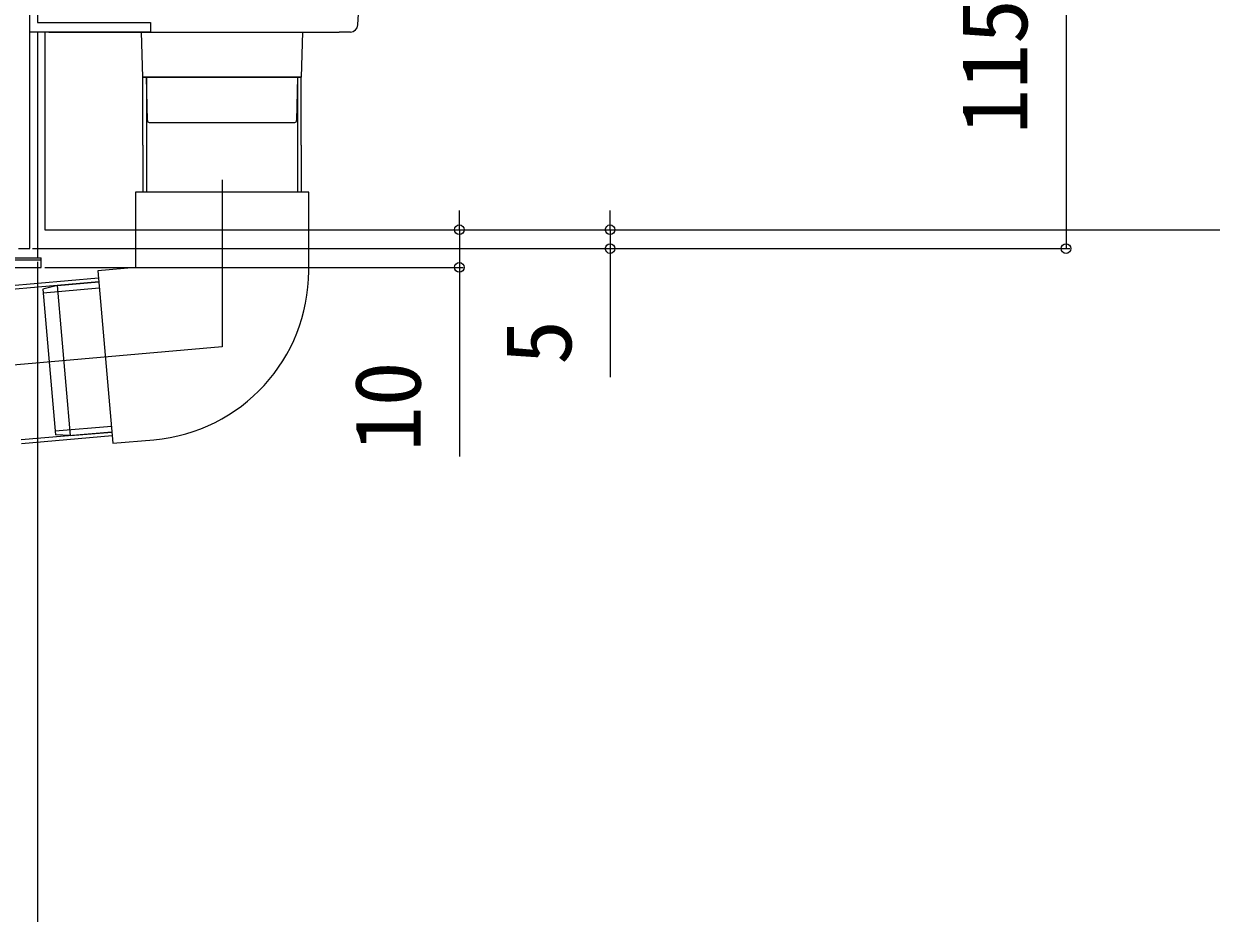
# Model space of a CAD drawing. Units: millimetres, scale not verified. Extents: x -1050 to 1050, y -1570 to 1562.
# Drawn here: x -531.6 to -216.5, y -1269.5 to -1033.3 of the extents above; entities that cross this region are included whole.
import ezdxf
from ezdxf.enums import TextEntityAlignment as Align

# ---------------------------------------------------------------- set-up
doc = ezdxf.new("R2010")
doc.units = ezdxf.units.MM
doc.header["$LTSCALE"] = 8
for name, color, linetype in [('0-3_YKK_11', 7, 'Continuous'), ('0-4_YKK_12', 2, 'Continuous'), ('0-5_YKK_13', 4, 'Continuous'), ('0-6_YKK_D', 6, 'Continuous')]:
    doc.layers.add(name, color=color, linetype=linetype)
doc.styles.add('ＭＳ ゴシック', font='')
doc.styles.get('ＭＳ ゴシック').set_extended_font_data('MS Gothic')

msp = doc.modelspace()

# ---------------------------------------------------------------- linework, layer by layer
at = {"layer": '0-3_YKK_11'}
msp.add_lwpolyline([(-533, -1093.002), (-530, -1093.002), (-530, -973.46), (-530, -972.544), (-530, -928.46), (-530.12, -928.277), (-530.12, -927.727), (-530, -927.544), (-530, -913.002), (-527.5, -913.002), (-527.5, -914.402)], dxfattribs=at)
msp.add_lwpolyline([(-530, -1035.502), (-530, -989.502), (-528, -989.502), (-528, -1033.002), (-498, -1033.002), (-498, -1035.502)], close=True, dxfattribs=at)
at = {"layer": '0-4_YKK_12'}
for p, q in [((-528, -1035.502), (-528, -1095.502)), ((-526, -1035.502), (-526, -1088.002)), ((-622, -1095.502), (-528, -1095.502))]:
    msp.add_line(p, q, dxfattribs=at)
msp.add_lwpolyline([(-526, -1088.002), (560, -1088.002), (560, -1038.002)], dxfattribs=at)
at = {"layer": '0-5_YKK_13'}
for p, q in [((-442.914, -1033.607), (-440, -978.002)), ((-525, -1035.502), (-447.907, -1035.502)), ((-500, -1047.502), (-500.35, -1035.502)), ((-457.65, -1035.502), (-458, -1047.502)), ((-444.911, -1035.502), (-447.907, -1035.502)), ((-458, -1047.502), (-500, -1047.502)), ((-500, -1047.502), (-458, -1047.502)), ((-500, -1065.502), (-500, -1047.502)), ((-498.799, -1059.011), (-499, -1047.502)), ((-499, -1047.502), (-499, -1078.002)), ((-459, -1047.502), (-459.201, -1059.011)), ((-459, -1047.502), (-459, -1078.002)), ((-458, -1065.502), (-458, -1047.502)), ((-498.299, -1059.502), (-459.701, -1059.502)), ((-500, -1065.502), (-500, -1078.002)), ((-458, -1065.502), (-458, -1078.002)), ((-456, -1098.918), (-456, -1078.002)), ((-623, -1095.502), (-527, -1095.502)), ((-623, -1096.002), (-527, -1096.002)), ((-527, -1098.002), (-527, -1095.502)), ((-623, -1098.002), (-527, -1098.002)), ((-502, -1098.002), (-511.962, -1098.874)), ((-511.962, -1098.874), (-507.953, -1144.699)), ((-511.788, -1100.866), (-535.911, -1102.976)), ((-511.7, -1101.862), (-535.824, -1103.973)), ((-522.659, -1102.821), (-511.7, -1101.862)), ((-519.172, -1142.669), (-522.659, -1102.821)), ((-526.504, -1104.763), (-511.561, -1103.456)), ((-523.297, -1141.423), (-508.354, -1140.116)), ((-508.214, -1141.71), (-532.338, -1143.82)), ((-508.127, -1142.706), (-532.25, -1144.817)), ((-519.172, -1142.669), (-523.209, -1142.42)), ((-519.172, -1142.669), (-508.214, -1141.71)), ((-507.953, -1144.699), (-497.078, -1143.747))]:
    msp.add_line(p, q, dxfattribs=at)
for points in [[(-479, -1074.772), (-479, -1119.078), (-580.98, -1128)], [(-456, -1078.002), (-502, -1078.002), (-502, -1098.002)], [(-522.659, -1102.821), (-526.591, -1103.767), (-523.209, -1142.42)]]:
    msp.add_lwpolyline(points, dxfattribs=at)
for centre, radius, start, end in [((-444.911, -1033.502), 2, 270, 357), ((-498.299, -1059.002), 0.5, 181, 270), ((-459.701, -1059.002), 0.5, 270, 359), ((-501, -1098.918), 45, 275, 0)]:
    msp.add_arc(centre, radius, start, end, dxfattribs=at)
at = {"layer": '0-6_YKK_D'}
for p, q in [((-255, -978.002), (-255, -1093.002)), ((-416, -1088.002), (-416, -1082.902)), ((-376, -1088.002), (-376, -1082.902)), ((-416, -1088.002), (-416, -1098.002)), ((-376, -1088.002), (-376, -1093.002)), ((-529.3, -1093.002), (-375, -1093.002)), ((-469, -1093.002), (-254, -1093.002)), ((-376, -1093.002), (-376, -1127.111)), ((-528, -1096.502), (-528, -1304.175)), ((-526, -1098.002), (-415, -1098.002)), ((-416, -1098.002), (-416, -1148.202))]:
    msp.add_line(p, q, dxfattribs=at)
for centre in [(-416, -1088.002), (-376, -1088.002), (-376, -1093.002), (-255, -1093.002), (-416, -1098.002)]:
    msp.add_circle(centre, 1.275, dxfattribs=at)

# ---------------------------------------------------------------- texts
at = {"layer": '0-6_YKK_D', "style": 'ＭＳ ゴシック'}
for s, p in [('115', (-260, -1062.638)), ('5', (-381, -1123.884)), ('10', (-421, -1146.884))]:
    msp.add_text(s, height=17.6, rotation=90, dxfattribs=at).set_placement(p, align=Align.BOTTOM_LEFT)

doc.saveas('drawing.dxf')
